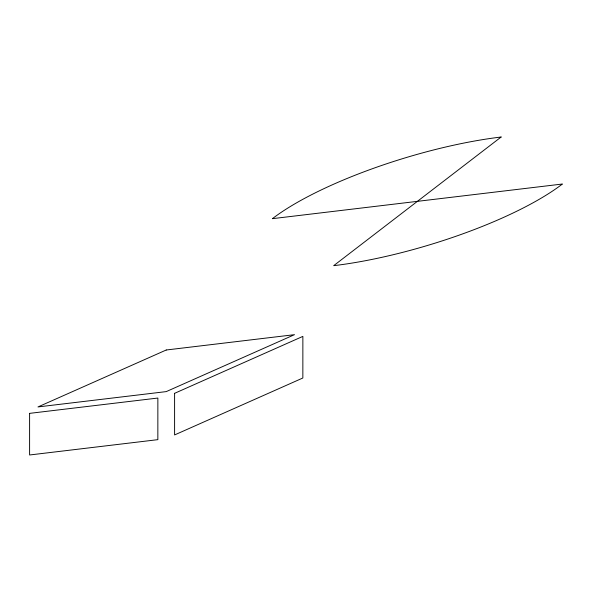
<?xml version="1.0" encoding="UTF-8"?>
<svg xmlns="http://www.w3.org/2000/svg" width="592" height="592" viewBox="0 0 592 592"><rect width="100%" height="100%" fill="white"/><g stroke="black" fill="none" stroke-linecap="round" stroke-linejoin="round"><path stroke-width="0.89" d="M29.607 413.364L29.6 454.982L157.849 439.656L157.864 398.046L29.607 413.364M174.603 393.325L174.596 434.942L302.852 377.999L302.867 336.389L174.603 393.325M501.128 137.018L333.681 265.675A174.448 45.147 -16.9 0 0 562.4 184.023L272.416 218.67A174.448 45.147 -16.9 0 1 501.128 137.018M166.241 349.998L37.984 406.933L166.234 391.608L294.49 334.672L166.241 349.998"/></g></svg>
